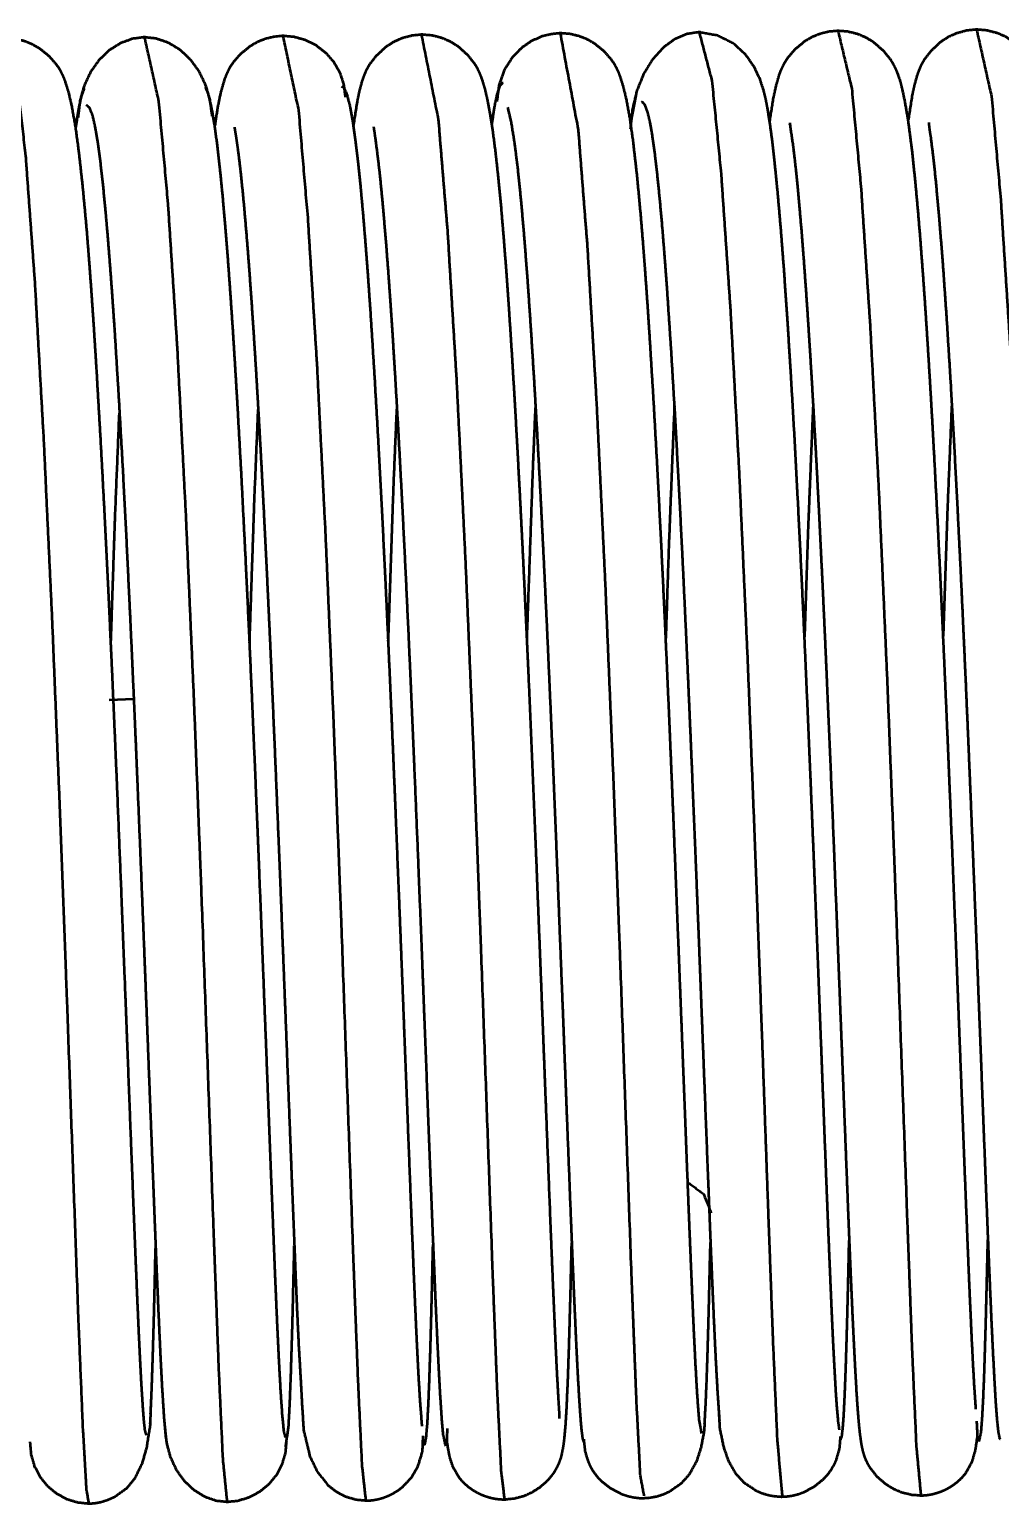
# Paper-space layout 'Layout1' of a CAD drawing. Header units: millimetres. Extents: x 69 to 348, y 30 to 269.
# Drawn here: x 170.85 to 175.75, y 125.38 to 132.81 of the extents above; entities that cross this region are included whole.
import ezdxf

# ---------------------------------------------------------------- set-up
doc = ezdxf.new("R2010")
doc.units = ezdxf.units.MM
doc.layers.add('170', color=7, linetype='Continuous', true_color=0xffffff)

psp = doc.layouts.get("Layout1")

# ---------------------------------------------------------------- linework, layer by layer
at = {"layer": '170', "color": 155, "linetype": 'Continuous', "lineweight": 50}
for p, q in [((173.9086, 132.478), (173.8822, 132.3384)), ((171.2518, 129.4288), (171.3761, 129.4332)), ((175.6246, 125.8653), (175.6221, 125.8856)), ((171.4588, 125.7775), (171.4578, 125.7821))]:
    psp.add_line(p, q, dxfattribs=at)
for points, knots in [([(174.2346, 132.7972), (174.168, 132.7878), (174.1051, 132.7613), (174.0461, 132.7181), (173.9926, 132.6588), (173.9483, 132.5865), (173.9141, 132.5021), (173.8919, 132.41), (173.8804, 132.3077)], [0, 0, 0.101561, 0.204765, 0.315215, 0.435854, 0.563784, 0.701441, 0.844517, 1, 1]), ([(174.9364, 125.7468), (174.9302, 125.7912), (174.9236, 125.8663), (174.9172, 125.9613), (174.9105, 126.0814), (174.9041, 126.2102), (174.8973, 126.3572), (174.8911, 126.5023), (174.8845, 126.66), (174.8767, 126.8537), (174.8685, 127.0614), (174.8546, 127.421), (174.8435, 127.7108), (174.8297, 128.0668), (174.8121, 128.5145), (174.801, 128.788), (174.7896, 129.0637), (174.776, 129.3847), (174.7619, 129.7037), (174.7454, 130.0606), (174.7283, 130.4068), (174.7098, 130.7564), (174.6909, 131.0849), (174.6735, 131.3594), (174.656, 131.6114), (174.6404, 131.8122), (174.6245, 131.9939), (174.6105, 132.1334), (174.5968, 132.2541), (174.5855, 132.3393), (174.5726, 132.4187), (174.5647, 132.4591), (174.5541, 132.5024), (174.5354, 132.5598), (174.5081, 132.6187), (174.4621, 132.6846), (174.4036, 132.7384), (174.3209, 132.7794), (174.2231, 132.7971)], [0, 0, 0.006175, 0.016587, 0.02973, 0.046319, 0.064117, 0.084435, 0.10448, 0.126258, 0.153007, 0.181695, 0.231363, 0.271375, 0.320542, 0.382377, 0.420156, 0.458231, 0.502576, 0.546635, 0.595953, 0.643782, 0.692095, 0.73751, 0.77546, 0.810329, 0.838124, 0.863287, 0.882642, 0.899411, 0.911262, 0.922371, 0.928043, 0.934202, 0.942528, 0.951495, 0.962583, 0.973557, 0.986285, 1, 1]), ([(174.2279, 132.7971), (174.2926, 132.5504), (174.339, 132.0811), (174.3851, 131.4082), (174.4296, 130.5798), (174.4716, 129.6473), (174.5101, 128.6762), (174.5446, 127.7357), (174.5746, 126.8917), (174.6001, 126.1968), (174.6215, 125.7007), (174.6473, 125.4094)], [0, 0, 0.034432, 0.098118, 0.189182, 0.301198, 0.427242, 0.558465, 0.685539, 0.799577, 0.893463, 0.960523, 1, 1]), ([(174.9347, 132.8036), (174.8835, 132.7991), (174.8356, 132.7874), (174.7961, 132.771), (174.7597, 132.7496), (174.7104, 132.7084), (174.6737, 132.6655), (174.6569, 132.6391), (174.6457, 132.617), (174.6373, 132.5977), (174.6311, 132.5808), (174.6157, 132.5277), (174.602, 132.466), (174.5833, 132.3477)], [0, 0, 0.080306, 0.157488, 0.224221, 0.290377, 0.390786, 0.478964, 0.527874, 0.566627, 0.599463, 0.627648, 0.714028, 0.812783, 1, 1]), ([(175.625, 125.8515), (175.6182, 125.9515), (175.6108, 126.0797), (175.6037, 126.2219), (175.5963, 126.3862), (175.5891, 126.5522), (175.5817, 126.7335), (175.5675, 127.0921), (175.554, 127.4403), (175.5416, 127.7618), (175.5317, 128.0182), (175.5136, 128.4809), (175.4947, 128.9455), (175.4837, 129.2102), (175.4692, 129.5447), (175.4542, 129.8756), (175.4355, 130.2663), (175.4161, 130.6409), (175.4049, 130.8439), (175.3936, 131.039), (175.3812, 131.24), (175.3687, 131.4303), (175.3565, 131.6033), (175.3441, 131.765), (175.3329, 131.8995), (175.3216, 132.0238), (175.3029, 132.2043), (175.2828, 132.356), (175.2673, 132.4463), (175.2518, 132.5193), (175.2421, 132.5554), (175.2271, 132.5967), (175.215, 132.6237), (175.1964, 132.6557), (175.1586, 132.7025), (175.1067, 132.7474), (175.0685, 132.7702), (175.0269, 132.7875), (174.9767, 132.7995), (174.9229, 132.8035)], [0, 0, 0.014004, 0.031962, 0.051872, 0.074868, 0.098093, 0.123453, 0.173636, 0.222345, 0.267331, 0.303206, 0.367949, 0.432957, 0.469991, 0.516792, 0.563102, 0.617798, 0.670232, 0.698655, 0.72598, 0.754132, 0.780798, 0.80504, 0.827714, 0.846588, 0.864038, 0.889411, 0.910795, 0.923616, 0.93405, 0.939264, 0.945406, 0.949548, 0.954719, 0.963131, 0.972717, 0.978944, 0.98524, 0.992465, 1, 1]), ([(174.9289, 132.8036), (174.9981, 132.5128), (175.0445, 132.0168), (175.0905, 131.3221), (175.1347, 130.4781), (175.1763, 129.5377), (175.2144, 128.5666), (175.2778, 126.8055), (175.3028, 126.1325), (175.3237, 125.6629), (175.347, 125.4159)], [0, 0, 0.040376, 0.107644, 0.201657, 0.315772, 0.442885, 0.574113, 0.812078, 0.90302, 0.966491, 1, 1]), ([(175.6342, 132.8102), (175.5779, 132.8046), (175.5255, 132.7904), (175.4839, 132.7714), (175.4458, 132.7464), (175.3979, 132.7017), (175.364, 132.658), (175.3503, 132.6345), (175.3416, 132.6154), (175.3328, 132.5931), (175.3257, 132.5721), (175.3138, 132.5292), (175.3034, 132.481), (175.2832, 132.3531)], [0, 0, 0.088303, 0.173034, 0.244432, 0.315557, 0.417765, 0.504139, 0.546535, 0.579328, 0.616805, 0.651352, 0.720892, 0.797932, 1, 1]), ([(176.3233, 125.8299), (176.3234, 125.848), (176.3185, 125.9278), (176.3139, 126.0084), (176.3087, 126.1094), (176.3028, 126.2331), (176.2965, 126.3749), (176.2904, 126.5206), (176.2838, 126.6796), (176.2711, 127.0023), (176.2592, 127.3076), (176.241, 127.7809), (176.2294, 128.0812), (176.2093, 128.591), (176.1946, 128.9515), (176.1772, 129.3646), (176.1591, 129.7744), (176.1488, 129.9947), (176.1384, 130.2111), (176.1272, 130.4346), (176.1157, 130.6518), (176.1035, 130.8729), (176.0911, 131.0848), (176.0779, 131.2958), (176.0646, 131.4946), (176.0519, 131.6697), (176.039, 131.8326), (176.0273, 131.9671), (176.0153, 132.0907), (176.0013, 132.2185), (175.9867, 132.3307), (175.9742, 132.4107), (175.9609, 132.481), (175.9496, 132.5294), (175.9371, 132.5727), (175.9292, 132.595), (175.92, 132.6178), (175.9108, 132.6377), (175.8962, 132.662), (175.8615, 132.7053), (175.8123, 132.7498), (175.7738, 132.774), (175.7317, 132.7923), (175.6792, 132.8055), (175.6227, 132.8101)], [0, 0, 0.002517, 0.013649, 0.024897, 0.038983, 0.05623, 0.075996, 0.096299, 0.118472, 0.163441, 0.205996, 0.271964, 0.313804, 0.384862, 0.435108, 0.492689, 0.549822, 0.580528, 0.610708, 0.641874, 0.672156, 0.703005, 0.732565, 0.762003, 0.789758, 0.814202, 0.836957, 0.855757, 0.873059, 0.890954, 0.906724, 0.917989, 0.927961, 0.934871, 0.941157, 0.944446, 0.947874, 0.950924, 0.954879, 0.962602, 0.97184, 0.978173, 0.98457, 0.992109, 1, 1]), ([(175.6282, 132.8102), (175.7036, 132.4717), (175.75, 131.9495), (175.7958, 131.2337), (175.8398, 130.3751), (175.881, 129.4277), (175.9186, 128.4576), (175.9809, 126.7217), (176.0054, 126.0712), (176.0259, 125.6287), (176.047, 125.4222)], [0, 0, 0.046833, 0.117615, 0.214474, 0.330563, 0.458609, 0.589703, 0.824262, 0.912161, 0.971973, 1, 1]), ([(171.4398, 125.7197), (171.433, 125.7419), (171.4269, 125.7962), (171.4205, 125.8824), (171.4141, 125.9889), (171.4073, 126.1198), (171.4007, 126.2595), (171.3937, 126.4174), (171.3871, 126.5748), (171.3737, 126.9085), (171.3608, 127.2397), (171.344, 127.6783), (171.333, 127.9635), (171.315, 128.4224), (171.2924, 128.9804), (171.2783, 129.3118), (171.2638, 129.6413), (171.2465, 130.0147), (171.2285, 130.3767), (171.2075, 130.7689), (171.186, 131.1347), (171.1742, 131.3191), (171.1623, 131.4935), (171.151, 131.6472), (171.1396, 131.7909), (171.1194, 132.0121), (171.0986, 132.2002), (171.0817, 132.3231), (171.0629, 132.4275), (171.0478, 132.4918), (171.0309, 132.5469), (171.0243, 132.5643), (171.0155, 132.584), (171.0038, 132.6061), (170.9864, 132.6326), (170.949, 132.6749), (170.8988, 132.7153), (170.862, 132.7362), (170.8222, 132.7518), (170.7741, 132.7627), (170.7229, 132.7663)], [0, 0, 0.003199, 0.010741, 0.022664, 0.037381, 0.055469, 0.074765, 0.096571, 0.118304, 0.164372, 0.210102, 0.270659, 0.310033, 0.373398, 0.450432, 0.496194, 0.541703, 0.593274, 0.643277, 0.697463, 0.748009, 0.773497, 0.797617, 0.818873, 0.838768, 0.869406, 0.895513, 0.912634, 0.927271, 0.936386, 0.944337, 0.946898, 0.94987, 0.953327, 0.957698, 0.965488, 0.974383, 0.980217, 0.986113, 0.992916, 1, 1]), ([(170.729, 132.7665), (170.7786, 132.614), (170.8295, 132.1713), (170.8757, 131.5384), (170.9207, 130.7366), (170.9633, 129.8228), (171.0026, 128.856), (171.038, 127.9023), (171.0955, 126.3007), (171.1177, 125.7594), (171.1362, 125.4439), (171.1479, 125.3751)], [0, 0, 0.021633, 0.081767, 0.167393, 0.275765, 0.399205, 0.529774, 0.65856, 0.874817, 0.947935, 0.990579, 1, 1]), ([(171.4348, 132.7714), (171.37, 132.7635), (171.3089, 132.7413), (171.2516, 132.7051), (171.1998, 132.6556), (171.1572, 132.5954), (171.1246, 132.5255), (171.1039, 132.4498), (171.0939, 132.3663)], [0, 0, 0.1119, 0.223456, 0.339608, 0.462494, 0.588898, 0.721134, 0.855698, 1, 1]), ([(171.7719, 132.3729), (171.7603, 132.4561), (171.7383, 132.5313), (171.7044, 132.6005), (171.6607, 132.6598), (171.608, 132.7083), (171.55, 132.7434), (171.4885, 132.7645), (171.4236, 132.7713)], [0, 0, 0.144112, 0.278556, 0.41075, 0.537178, 0.660125, 0.776375, 0.88801, 1, 1]), ([(171.8474, 125.3834), (171.826, 125.5997), (171.8054, 126.049), (171.7808, 126.7051), (171.7181, 128.4476), (171.6804, 129.418), (171.6392, 130.3637), (171.5951, 131.2187), (171.5492, 131.9293), (171.5028, 132.445), (171.4304, 132.7713)], [0, 0, 0.029346, 0.090082, 0.178754, 0.414201, 0.545347, 0.673178, 0.788789, 0.884949, 0.954865, 1, 1]), ([(172.135, 132.7779), (172.0838, 132.7734), (172.0361, 132.7618), (171.997, 132.7458), (171.9611, 132.7249), (171.9127, 132.6849), (171.8777, 132.6452), (171.861, 132.6203), (171.8502, 132.5995), (171.8403, 132.5771), (171.8321, 132.5554), (171.8135, 132.4918), (171.7986, 132.419), (171.7837, 132.3209)], [0, 0, 0.080182, 0.156807, 0.222767, 0.287603, 0.385619, 0.468211, 0.514887, 0.551505, 0.589647, 0.62585, 0.729247, 0.845191, 1, 1]), ([(172.4442, 132.4694), (172.4363, 132.5324), (172.4173, 132.5903), (172.3868, 132.6438), (172.3464, 132.6904), (172.2973, 132.7286), (172.2426, 132.7562), (172.1846, 132.7726), (172.123, 132.7778)], [0, 0, 0.128802, 0.252277, 0.377072, 0.502113, 0.628266, 0.752402, 0.874602, 1, 1]), ([(172.5475, 125.3896), (172.5281, 125.568), (172.508, 125.9899), (172.4838, 126.6231), (172.4223, 128.339), (172.3851, 129.3077), (172.3442, 130.2597), (172.3004, 131.1287), (172.2547, 131.86), (172.2083, 132.4014), (172.129, 132.7779)], [0, 0, 0.024233, 0.081262, 0.166821, 0.398674, 0.529579, 0.65824, 0.775734, 0.874666, 0.948036, 1, 1]), ([(172.8344, 132.7847), (172.778, 132.7791), (172.7257, 132.7649), (172.684, 132.7458), (172.6459, 132.7209), (172.5978, 132.6757), (172.5639, 132.6319), (172.55, 132.6078), (172.5412, 132.5881), (172.5325, 132.5654), (172.5252, 132.5436), (172.5135, 132.5004), (172.5032, 132.452), (172.4835, 132.3255)], [0, 0, 0.088149, 0.17252, 0.243893, 0.314756, 0.417421, 0.503644, 0.546992, 0.580494, 0.618326, 0.65414, 0.723843, 0.800732, 1, 1]), ([(173.5238, 125.8039), (173.5242, 125.8185), (173.5226, 125.8459), (173.5201, 125.8857), (173.5162, 125.9532), (173.5116, 126.0374), (173.5065, 126.1407), (173.501, 126.259), (173.4904, 126.507), (173.4786, 126.7968), (173.4563, 127.3706), (173.4339, 127.9506), (173.4054, 128.6724), (173.3877, 129.1023), (173.3692, 129.5324), (173.3586, 129.7671), (173.3478, 129.9986), (173.3361, 130.2397), (173.3241, 130.4747), (173.3112, 130.7159), (173.2981, 130.9473), (173.2841, 131.1789), (173.2699, 131.3973), (173.2564, 131.5889), (173.2426, 131.7669), (173.2302, 131.9127), (173.2176, 132.0461), (173.2028, 132.1821), (173.1876, 132.3008), (173.1747, 132.3839), (173.1609, 132.4566), (173.1495, 132.5054), (173.1367, 132.5491), (173.129, 132.5708), (173.1198, 132.5935), (173.1106, 132.6129), (173.0962, 132.6367), (173.0616, 132.6799), (173.0126, 132.7241), (172.9741, 132.7484), (172.9321, 132.7666), (172.8796, 132.7799), (172.8232, 132.7846)], [0, 0, 0.002029, 0.005856, 0.01141, 0.020822, 0.032562, 0.046962, 0.063461, 0.098026, 0.138419, 0.218392, 0.299219, 0.399825, 0.45974, 0.519686, 0.552406, 0.584677, 0.618305, 0.65107, 0.684701, 0.71698, 0.749295, 0.779768, 0.806528, 0.831389, 0.851763, 0.870429, 0.889477, 0.906141, 0.917846, 0.928158, 0.935142, 0.941472, 0.944682, 0.948094, 0.951081, 0.954964, 0.962672, 0.971858, 0.978194, 0.984575, 0.992119, 1, 1]), ([(173.2474, 125.3958), (173.2301, 125.5399), (173.2105, 125.934), (173.1869, 126.5435), (173.1264, 128.2312), (173.0896, 129.1973), (173.0492, 130.1545), (173.0057, 131.0367), (172.9602, 131.7878), (172.9138, 132.3544), (172.8282, 132.7847)], [0, 0, 0.019605, 0.07287, 0.15523, 0.383255, 0.513788, 0.643149, 0.762407, 0.864009, 0.940765, 1, 1]), ([(173.5347, 132.7915), (173.4833, 132.7867), (173.4364, 132.7757), (173.3809, 132.7514), (173.3331, 132.718), (173.2841, 132.6673), (173.2469, 132.6088), (173.2187, 132.5325), (173.2074, 132.4477)], [0, 0, 0.09831, 0.189959, 0.305232, 0.416206, 0.550394, 0.68226, 0.837205, 1, 1]), ([(174.2417, 125.728), (174.229, 125.7967), (174.2223, 125.8794), (174.2151, 125.9933), (174.2081, 126.1242), (174.2007, 126.2785), (174.1937, 126.4384), (174.1862, 126.6154), (174.1791, 126.7889), (174.1717, 126.9747), (174.1578, 127.3338), (174.1447, 127.6752), (174.1222, 128.2535), (174.1037, 128.7183), (174.0925, 128.9916), (174.081, 129.2657), (174.0672, 129.5832), (174.0529, 129.8967), (174.0361, 130.2459), (174.0188, 130.5825), (173.9987, 130.9424), (173.9783, 131.2766), (173.9672, 131.444), (173.9559, 131.6023), (173.9453, 131.7419), (173.9345, 131.8726), (173.9154, 132.0748), (173.8957, 132.2475), (173.8795, 132.3614), (173.8616, 132.4588), (173.8469, 132.52), (173.8305, 132.5728), (173.824, 132.5898), (173.8153, 132.6091), (173.8036, 132.6313), (173.7862, 132.6576), (173.7487, 132.7), (173.6986, 132.7404), (173.6617, 132.7612), (173.622, 132.7769), (173.5738, 132.7878), (173.5226, 132.7915)], [0, 0, 0.009609, 0.021031, 0.036739, 0.054784, 0.076047, 0.098073, 0.122458, 0.146357, 0.171958, 0.221421, 0.268447, 0.348105, 0.412135, 0.449773, 0.487544, 0.531276, 0.574474, 0.622602, 0.668989, 0.718594, 0.764691, 0.787782, 0.809622, 0.828886, 0.84694, 0.874893, 0.898816, 0.914657, 0.928293, 0.936948, 0.944563, 0.947072, 0.949983, 0.95343, 0.95777, 0.965559, 0.974424, 0.980253, 0.986135, 0.99293, 1, 1]), ([(173.9515, 125.4132), (173.9321, 125.5154), (173.9129, 125.8811), (173.8898, 126.4664), (173.8304, 128.1243), (173.7942, 129.0867), (173.7541, 130.0483), (173.7109, 130.9427), (173.6656, 131.713), (173.6193, 132.3042), (173.5286, 132.7916)], [0, 0, 0.014063, 0.063571, 0.142765, 0.367069, 0.497283, 0.627398, 0.748472, 0.852793, 0.93297, 1, 1]), ([(171.1251, 132.5119), (171.1094, 132.4699), (171.0942, 132.3969), (171.0824, 132.3165)], [0, 0, 0.223392, 0.594926, 1, 1]), ([(172.1417, 125.7079), (172.134, 125.7376), (172.1255, 125.8211), (172.1175, 125.9377), (172.109, 126.0934), (172.1012, 126.2553), (172.093, 126.4418), (172.0858, 126.6129), (172.0705, 126.997), (172.0568, 127.349), (172.0442, 127.6755), (172.0292, 128.0633), (172.0108, 128.5292), (172.0002, 128.7933), (171.9869, 129.112), (171.9732, 129.4309), (171.9568, 129.7985), (171.9397, 130.158), (171.9196, 130.5527), (171.899, 130.9246), (171.8875, 131.117), (171.8759, 131.3002), (171.8635, 131.4833), (171.8511, 131.6545), (171.8378, 131.8209), (171.8246, 131.9721), (171.8106, 132.113), (171.7967, 132.2343), (171.782, 132.3395), (171.7675, 132.4216), (171.7524, 132.4831), (171.7375, 132.5191)], [0, 0, 0.004501, 0.016789, 0.033901, 0.056733, 0.08047, 0.107811, 0.132874, 0.189174, 0.240748, 0.288597, 0.345436, 0.413711, 0.452407, 0.499124, 0.545858, 0.599737, 0.65244, 0.710322, 0.76486, 0.793088, 0.819959, 0.846831, 0.871967, 0.896422, 0.918635, 0.939371, 0.95726, 0.972809, 0.985021, 0.994285, 1, 1]), ([(172.8309, 125.7656), (172.8222, 125.872), (172.8126, 126.0288), (172.8037, 126.2072), (172.7941, 126.4209), (172.7854, 126.6277), (172.7762, 126.8554), (172.7599, 127.272), (172.7422, 127.7326), (172.7301, 128.0451), (172.7146, 128.4384), (172.6975, 128.8619), (172.6865, 129.128), (172.6751, 129.3941), (172.6611, 129.7101), (172.6467, 130.0208), (172.6294, 130.3722), (172.6117, 130.7083), (172.5909, 131.0697), (172.5698, 131.401), (172.5582, 131.5681), (172.5464, 131.724), (172.534, 131.8758), (172.5215, 132.0132), (172.5084, 132.1414), (172.4952, 132.2515), (172.4814, 132.3473), (172.4678, 132.4224), (172.4535, 132.4789), (172.4394, 132.5123), (172.4248, 132.5225)], [0, 0, 0.015749, 0.038905, 0.065253, 0.096803, 0.127325, 0.160935, 0.222411, 0.290388, 0.336513, 0.394547, 0.457058, 0.496335, 0.535616, 0.582257, 0.628131, 0.680008, 0.729649, 0.783026, 0.831983, 0.856684, 0.879744, 0.902199, 0.922554, 0.941548, 0.957906, 0.97218, 0.983427, 0.992022, 0.997377, 1, 1]), ([(173.2388, 132.5392), (173.235, 132.5389), (173.2212, 132.5229), (173.2076, 132.4832), (173.195, 132.4229), (173.1827, 132.3409), (173.1819, 132.3349)], [0, 0, 0.017821, 0.114997, 0.308118, 0.591309, 0.972217, 1, 1]), ([(171.1359, 132.4296), (171.1521, 132.4154), (171.1657, 132.3787), (171.1795, 132.3192), (171.1927, 132.2415), (171.2061, 132.1432), (171.2188, 132.0307), (171.2316, 131.9008), (171.2437, 131.7621), (171.2558, 131.6097), (171.2673, 131.4534), (171.2787, 131.2863), (171.2993, 130.9551), (171.3196, 130.5945), (171.337, 130.2585), (171.3539, 129.9081), (171.3682, 129.5978), (171.382, 129.283), (171.3932, 129.0177), (171.4127, 128.5412), (171.4272, 128.1752), (171.4375, 127.9114), (171.4469, 127.6658), (171.4591, 127.3506), (171.474, 126.9648), (171.4819, 126.7653), (171.4911, 126.5408), (171.4997, 126.3376), (171.5093, 126.1286), (171.5182, 125.9557), (171.5278, 125.8059), (171.5366, 125.7077)], [0, 0, 0.003194, 0.009004, 0.018048, 0.029741, 0.044447, 0.061232, 0.080584, 0.101226, 0.123891, 0.147128, 0.171967, 0.221172, 0.274714, 0.324598, 0.376622, 0.422669, 0.469394, 0.508754, 0.579468, 0.633773, 0.672912, 0.709355, 0.756121, 0.813377, 0.842979, 0.876293, 0.906439, 0.937461, 0.963133, 0.985392, 1, 1]), ([(173.9375, 132.4453), (173.9401, 132.4453), (173.9534, 132.4317), (173.9668, 132.3953), (173.9798, 132.3393), (173.9929, 132.2625), (174.0055, 132.1699), (174.0181, 132.0591), (174.0302, 131.9377), (174.0422, 131.8018), (174.0536, 131.6602), (174.065, 131.5069), (174.0857, 131.1985), (174.1061, 130.8576), (174.1237, 130.5357), (174.141, 130.1962), (174.1555, 129.8928), (174.1696, 129.5822), (174.1811, 129.3187), (174.1923, 129.0537), (174.2098, 128.6288), (174.2224, 128.3124), (174.2311, 128.0893), (174.242, 127.8079), (174.2563, 127.4378), (174.2732, 127.002), (174.2827, 126.7603), (174.2918, 126.5383), (174.3018, 126.305), (174.3112, 126.1059), (174.3213, 125.9243), (174.3304, 125.7921)], [0, 0, 0.000396, 0.003245, 0.009051, 0.017654, 0.029334, 0.043333, 0.060031, 0.078301, 0.098745, 0.120025, 0.143047, 0.189339, 0.240501, 0.288785, 0.339699, 0.385206, 0.431768, 0.471287, 0.511004, 0.57471, 0.622139, 0.655585, 0.697767, 0.753233, 0.818562, 0.854798, 0.888084, 0.92306, 0.952908, 0.98016, 1, 1]), ([(173.2613, 132.4187), (173.2781, 132.3479), (173.2951, 132.2446), (173.3121, 132.11), (173.3292, 131.9442), (173.3461, 131.7499), (173.363, 131.5289), (173.3796, 131.2856), (173.3961, 131.0214), (173.4122, 130.7409), (173.4281, 130.4446), (173.4435, 130.1377), (173.4586, 129.8206), (173.4731, 129.4982), (173.4872, 129.172), (173.5008, 128.8468), (173.5138, 128.5237), (173.5383, 127.8999), (173.5605, 127.3236), (173.5804, 126.8148), (173.5895, 126.5904), (173.5981, 126.3871), (173.6062, 126.2076), (173.6138, 126.052), (173.621, 125.9229), (173.6277, 125.8206), (173.634, 125.7472), (173.64, 125.7019), (173.6464, 125.6842)], [0, 0, 0.010781, 0.026292, 0.0464, 0.071098, 0.099997, 0.132822, 0.168958, 0.208177, 0.249804, 0.293772, 0.339299, 0.386341, 0.43415, 0.482527, 0.530755, 0.578658, 0.671159, 0.756612, 0.832046, 0.865326, 0.895478, 0.922095, 0.945184, 0.964342, 0.979529, 0.99044, 0.99721, 1, 1]), ([(171.8844, 132.3167), (171.8846, 132.3095), (171.8867, 132.2962), (171.8899, 132.2773), (171.8947, 132.246), (171.9001, 132.2069), (171.9074, 132.1498), (171.9151, 132.0823), (171.9246, 131.9903), (171.9344, 131.8855), (171.9459, 131.75), (171.9576, 131.6), (171.9705, 131.4195), (171.9834, 131.2244), (171.9958, 131.0237), (172.0081, 130.8119), (172.0196, 130.6019), (172.031, 130.3838), (172.0416, 130.1712), (172.0521, 129.9534), (172.0618, 129.7442), (172.0713, 129.5322), (172.0881, 129.1433), (172.1043, 128.7531), (172.1176, 128.4205), (172.1418, 127.8023), (172.1628, 127.2558), (172.1726, 127.0055), (172.1904, 126.5596), (172.1986, 126.3608), (172.207, 126.1816), (172.2165, 126.0176), (172.2242, 125.8749), (172.2324, 125.7444), (172.264, 125.6129), (172.3007, 125.5367), (172.3572, 125.466), (172.397, 125.4348), (172.4426, 125.4109), (172.4952, 125.3955), (172.5532, 125.3897)], [0, 0, 0.00101, 0.002911, 0.005596, 0.010049, 0.015612, 0.023712, 0.033266, 0.046272, 0.061089, 0.080209, 0.101378, 0.12683, 0.154335, 0.182625, 0.212481, 0.242062, 0.272791, 0.302726, 0.333408, 0.362863, 0.392724, 0.447487, 0.502422, 0.549257, 0.636281, 0.713226, 0.748455, 0.811235, 0.839225, 0.86446, 0.887576, 0.907684, 0.926073, 0.945106, 0.957, 0.969733, 0.976845, 0.984085, 0.991797, 1, 1]), ([(172.5858, 132.3197), (172.5858, 132.3161), (172.5888, 132.2952), (172.5939, 132.26), (172.6038, 132.1861), (172.6156, 132.0858), (172.6319, 131.9208), (172.6488, 131.7198), (172.659, 131.5866), (172.6692, 131.4432), (172.6799, 131.2832), (172.6906, 131.1137), (172.7102, 130.7786), (172.7294, 130.4182), (172.7462, 130.0814), (172.7625, 129.7326), (172.7763, 129.4209), (172.7898, 129.1062), (172.8119, 128.5691), (172.83, 128.1111), (172.8414, 127.8168), (172.8589, 127.3621), (172.8723, 127.017), (172.8863, 126.665), (172.8933, 126.4966), (172.9006, 126.3258), (172.9077, 126.1721), (172.915, 126.0249), (172.922, 125.9015), (172.9291, 125.796), (172.9358, 125.7215), (172.9478, 125.6661)], [0, 0, 0.00055, 0.003714, 0.009051, 0.020227, 0.035387, 0.060261, 0.090524, 0.110567, 0.132134, 0.156189, 0.181664, 0.232035, 0.286177, 0.336772, 0.389159, 0.43596, 0.483216, 0.563871, 0.632635, 0.676823, 0.745089, 0.796896, 0.849752, 0.875027, 0.900688, 0.923762, 0.945869, 0.964421, 0.980276, 0.991503, 1, 1]), ([(174.6858, 132.3392), (174.686, 132.3306), (174.7011, 132.2271), (174.7081, 132.1711), (174.7154, 132.1055), (174.7243, 132.0172), (174.7337, 131.9169), (174.7446, 131.7886), (174.7557, 131.6469), (174.7683, 131.4723), (174.7809, 131.2833), (174.7938, 131.0774), (174.8065, 130.8591), (174.8185, 130.6416), (174.8304, 130.4151), (174.8414, 130.1934), (174.8523, 129.9659), (174.8624, 129.7467), (174.8723, 129.5246), (174.8899, 129.1154), (174.9068, 128.7054), (174.9343, 128.0111), (174.957, 127.4238), (174.9815, 126.7976), (174.988, 126.6369), (174.9944, 126.4862), (175.0011, 126.3341), (175.0076, 126.1954), (175.0144, 126.0622), (175.021, 125.9461), (175.0269, 125.8574), (175.033, 125.7821), (175.038, 125.7323), (175.0438, 125.6888), (175.0488, 125.6608), (175.0548, 125.6348), (175.0594, 125.6193), (175.0674, 125.5983), (175.0704, 125.5913), (175.0747, 125.5823), (175.081, 125.5705), (175.089, 125.5571), (175.1244, 125.5121), (175.1695, 125.4733), (175.2071, 125.4503), (175.2475, 125.4328), (175.2987, 125.42), (175.3528, 125.416)], [0, 0, 0.001215, 0.015922, 0.023847, 0.033122, 0.045609, 0.059766, 0.077866, 0.097852, 0.122448, 0.149075, 0.178084, 0.208824, 0.239442, 0.271319, 0.30253, 0.334544, 0.365385, 0.396647, 0.45422, 0.511895, 0.60957, 0.6922, 0.780295, 0.802897, 0.824107, 0.845497, 0.865023, 0.883764, 0.900122, 0.912616, 0.923238, 0.930264, 0.936439, 0.940436, 0.944188, 0.946461, 0.949621, 0.950685, 0.952091, 0.953977, 0.956168, 0.964209, 0.972578, 0.978777, 0.984967, 0.992374, 1, 1]), ([(175.3877, 132.3409), (175.3868, 132.3365), (175.3896, 132.3108), (175.3965, 132.265), (175.4079, 132.1751), (175.4207, 132.0558), (175.4383, 131.8652), (175.4567, 131.636), (175.4765, 131.3532), (175.4963, 131.0375), (175.5138, 130.7293), (175.5311, 130.4015), (175.5462, 130.0967), (175.5609, 129.7823), (175.5735, 129.5018), (175.5857, 129.2186), (175.5959, 128.9758), (175.6117, 128.5889), (175.6244, 128.2692), (175.6393, 127.8855), (175.6472, 127.6807), (175.6604, 127.3383), (175.6742, 126.9816), (175.6885, 126.6261), (175.6958, 126.4512), (175.7028, 126.292), (175.7101, 126.1379), (175.717, 126.0053), (175.724, 125.888), (175.7307, 125.7988), (175.7374, 125.7348), (175.7437, 125.7038), (175.7466, 125.7005)], [0, 0, 0.000675, 0.004553, 0.011521, 0.025141, 0.043182, 0.071953, 0.106502, 0.149123, 0.19666, 0.24306, 0.292408, 0.338275, 0.385592, 0.427788, 0.470405, 0.506934, 0.565129, 0.613217, 0.670936, 0.70174, 0.753255, 0.806907, 0.860386, 0.886704, 0.910655, 0.933844, 0.953794, 0.971457, 0.984905, 0.994582, 0.999336, 1, 1]), ([(171.2602, 129.7132), (171.2809, 130.3338), (171.3031, 130.8744)], [0, 0, 0.534377, 1, 1]), ([(171.96, 129.7157), (171.9842, 130.4294), (172.0035, 130.8928)], [0, 0, 0.606292, 1, 1]), ([(172.66, 129.7254), (172.6874, 130.5237), (172.7032, 130.8948)], [0, 0, 0.682567, 1, 1]), ([(173.3599, 129.7317), (173.3908, 130.6165), (173.4031, 130.9016)], [0, 0, 0.756219, 1, 1]), ([(174.1032, 130.9116), (174.0748, 130.2008), (174.0598, 129.7399)], [0, 0, 0.606741, 1, 1]), ([(174.8032, 130.9201), (174.7779, 130.2985), (174.7597, 129.7475)], [0, 0, 0.530168, 1, 1]), ([(175.5027, 130.9192), (175.4811, 130.3951), (175.4595, 129.7504)], [0, 0, 0.448505, 1, 1]), ([(174.1741, 126.9931), (174.2502, 126.9363), (174.2884, 126.8416)], [0, 0, 0.481809, 1, 1]), ([(174.9426, 125.6966), (174.9487, 125.7132), (174.9538, 125.7571), (174.9588, 125.8286), (174.9634, 125.9205), (174.9678, 126.0361), (174.972, 126.1648), (174.9761, 126.3121), (174.9799, 126.4644), (174.9837, 126.6307), (174.9853, 126.701)], [0, 0, 0.017554, 0.061431, 0.132641, 0.224073, 0.339098, 0.466993, 0.613477, 0.764872, 0.930097, 1, 1]), ([(175.6412, 125.6879), (175.6514, 125.734), (175.6568, 125.802), (175.662, 125.9004), (175.6668, 126.0175), (175.6714, 126.1591), (175.6756, 126.3087), (175.6798, 126.4763), (175.6851, 126.7048)], [0, 0, 0.046376, 0.113323, 0.210075, 0.325063, 0.464149, 0.611081, 0.775618, 1, 1]), ([(171.4608, 125.8254), (171.4664, 125.952), (171.4719, 126.1129), (171.4772, 126.3019), (171.4826, 126.5211), (171.4857, 126.6617)], [0, 0, 0.151466, 0.343837, 0.569857, 0.831936, 1, 1]), ([(172.1423, 125.6614), (172.1568, 125.7619), (172.1628, 125.8714), (172.1686, 126.0205), (172.1735, 126.1774), (172.1784, 126.3601), (172.1857, 126.6745)], [0, 0, 0.100088, 0.208198, 0.355222, 0.509969, 0.690041, 1, 1]), ([(172.8425, 125.6721), (172.845, 125.6746), (172.8511, 125.7058), (172.8569, 125.7723), (172.862, 125.8648), (172.8671, 125.9871), (172.8717, 126.1254), (172.8763, 126.2872), (172.8805, 126.4542), (172.8856, 126.681)], [0, 0, 0.003491, 0.0349, 0.100945, 0.192547, 0.313593, 0.450442, 0.61053, 0.775695, 1, 1]), ([(173.2417, 125.3958), (173.2957, 125.4008), (173.3464, 125.4145), (173.3866, 125.4328), (173.4237, 125.4563), (173.4504, 125.4783), (173.474, 125.5026), (173.4895, 125.522), (173.5028, 125.5418), (173.5106, 125.5556), (173.5168, 125.5677), (173.521, 125.5769), (173.5239, 125.5841), (173.5313, 125.6052), (173.5358, 125.6219), (173.5434, 125.6604), (173.5489, 125.7026), (173.5553, 125.7763), (173.5606, 125.8655), (173.5665, 126.0007), (173.572, 126.1638), (173.5758, 126.2965), (173.5797, 126.4422), (173.5855, 126.6895)], [0, 0, 0.036928, 0.072728, 0.102767, 0.132708, 0.156257, 0.179301, 0.196232, 0.212494, 0.223292, 0.23249, 0.239432, 0.244697, 0.259905, 0.271716, 0.298432, 0.327395, 0.377752, 0.438605, 0.530772, 0.641918, 0.732289, 0.831596, 1, 1]), ([(174.2559, 125.7772), (174.2611, 125.8647), (174.2661, 125.9815), (174.2711, 126.1275), (174.276, 126.2996), (174.2854, 126.6921)], [0, 0, 0.095754, 0.223426, 0.383053, 0.571048, 1, 1]), ([(171.142, 125.375), (171.1608, 125.3755), (171.1787, 125.3771), (171.197, 125.3799), (171.2141, 125.3838), (171.2497, 125.3953), (171.2798, 125.4094), (171.3418, 125.4538), (171.3825, 125.5036), (171.4189, 125.5775), (171.4412, 125.6563), (171.459, 125.7649), (171.4632, 125.8821)], [0, 0, 0.027895, 0.054392, 0.081852, 0.10781, 0.163159, 0.212243, 0.325169, 0.420311, 0.542324, 0.663483, 0.82639, 1, 1]), ([(173.9416, 125.402), (173.9795, 125.4048), (174.0137, 125.4108), (174.0486, 125.4218), (174.0791, 125.4359), (174.1396, 125.4778), (174.181, 125.5245), (174.2168, 125.5894), (174.2386, 125.6563), (174.2553, 125.7426), (174.2588, 125.8317)], [0, 0, 0.063171, 0.121046, 0.182065, 0.238027, 0.360507, 0.464544, 0.587893, 0.70509, 0.851495, 1, 1]), ([(174.3266, 125.8471), (174.3321, 125.7524), (174.3508, 125.6621), (174.374, 125.5935), (174.4111, 125.5279), (174.4532, 125.4817), (174.5149, 125.4407), (174.5455, 125.4272), (174.5808, 125.4168), (174.615, 125.4116), (174.653, 125.4095)], [0, 0, 0.154441, 0.304558, 0.422406, 0.545096, 0.646863, 0.767364, 0.821847, 0.881703, 0.938101, 1, 1]), ([(171.5322, 125.7591), (171.5406, 125.6808), (171.5596, 125.61), (171.5902, 125.5448), (171.6306, 125.4887), (171.6798, 125.4428), (171.7341, 125.4096), (171.7921, 125.3897), (171.8533, 125.3835)], [0, 0, 0.143865, 0.277926, 0.40972, 0.536015, 0.658999, 0.775471, 0.887419, 1, 1]), ([(172.9569, 125.7535), (172.9546, 125.6854), (172.9672, 125.6145), (172.9849, 125.5602), (173.0182, 125.5042), (173.0375, 125.4823), (173.0618, 125.4604), (173.0869, 125.4424), (173.1166, 125.4258), (173.1318, 125.419), (173.1479, 125.4127), (173.1643, 125.4075), (173.1813, 125.403), (173.1988, 125.3996), (173.2165, 125.3972), (173.2348, 125.3959), (173.2531, 125.3959)], [0, 0, 0.12866, 0.264452, 0.372007, 0.494995, 0.549973, 0.611646, 0.669865, 0.734134, 0.765535, 0.798007, 0.830525, 0.86361, 0.897357, 0.930904, 0.965621, 1, 1]), ([(175.3415, 125.4159), (175.3597, 125.4163), (175.3781, 125.4179), (175.3957, 125.4206), (175.4132, 125.4244), (175.4301, 125.4291), (175.4463, 125.4347), (175.4623, 125.4412), (175.4773, 125.4483), (175.5069, 125.4656), (175.5314, 125.4839), (175.5553, 125.5064), (175.574, 125.5288), (175.6062, 125.5867), (175.6225, 125.6428), (175.6335, 125.7177), (175.6297, 125.7909)], [0, 0, 0.033639, 0.067631, 0.100537, 0.133533, 0.165996, 0.197715, 0.229586, 0.260176, 0.323473, 0.380069, 0.440735, 0.494548, 0.616817, 0.724836, 0.864602, 1, 1]), ([(170.8514, 125.6859), (170.8569, 125.6226), (170.8736, 125.5643), (170.9016, 125.5107), (170.9396, 125.4636), (170.9863, 125.4252), (171.0386, 125.3973), (171.0942, 125.3807), (171.1535, 125.3752)], [0, 0, 0.131518, 0.257211, 0.382662, 0.508107, 0.633381, 0.756357, 0.876565, 1, 1]), ([(171.8419, 125.3834), (171.9021, 125.3897), (171.9585, 125.4069), (172.0113, 125.4351), (172.0584, 125.4735), (172.0966, 125.5201), (172.1249, 125.5731), (172.1416, 125.6302), (172.1472, 125.692)], [0, 0, 0.12556, 0.247731, 0.371954, 0.498033, 0.623095, 0.74767, 0.871206, 1, 1]), ([(172.5419, 125.3896), (172.5653, 125.3904), (172.588, 125.393), (172.6128, 125.398), (172.6364, 125.4049), (172.6622, 125.4149), (172.6855, 125.4266), (172.7106, 125.4421), (172.7329, 125.4593), (172.778, 125.5081), (172.8093, 125.5621), (172.8326, 125.6363), (172.836, 125.7156)], [0, 0, 0.047352, 0.093709, 0.145018, 0.194836, 0.250801, 0.303655, 0.363505, 0.420503, 0.55511, 0.681742, 0.839139, 1, 1]), ([(173.6457, 125.699), (173.6519, 125.639), (173.6693, 125.583), (173.6822, 125.5565), (173.6978, 125.5313), (173.7161, 125.508), (173.7366, 125.4866), (173.7837, 125.4501), (173.8369, 125.4231), (173.8651, 125.4135), (173.894, 125.4067), (173.9232, 125.4029), (173.9529, 125.4021)], [0, 0, 0.126804, 0.250204, 0.312299, 0.374598, 0.436975, 0.499377, 0.624744, 0.750233, 0.812971, 0.875467, 0.937473, 1, 1]), ([(174.6415, 125.4094), (174.6711, 125.4108), (174.7002, 125.4151), (174.729, 125.4224), (174.7569, 125.4326), (174.8094, 125.4607), (174.8557, 125.4981), (174.8758, 125.5198), (174.8935, 125.5436), (174.9086, 125.569), (174.921, 125.5959), (174.9372, 125.6523), (174.9421, 125.7124)], [0, 0, 0.062432, 0.124376, 0.186761, 0.249418, 0.374793, 0.500036, 0.56245, 0.624826, 0.687169, 0.74933, 0.872939, 1, 1])]:
    psp.add_open_spline(points, degree=1, knots=knots, dxfattribs=at)

doc.saveas('drawing.dxf')
